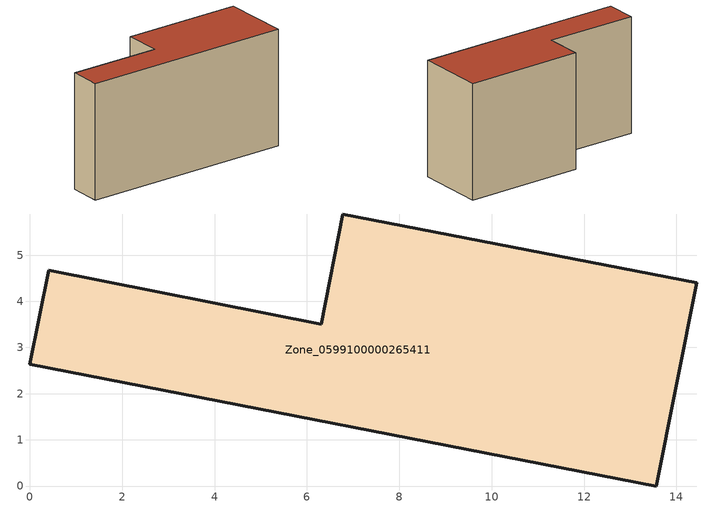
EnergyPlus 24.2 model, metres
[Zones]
Zone_0599100000265411
 floor ground (C_G): 13.56,0 0,2.64 0.41,4.67 6.31,3.5 6.78,5.89 14.44,4.4 z0
 wall outside (C_F): 6.31,3.5 0.41,4.67 0,2.64 13.56,0 14.44,4.4 6.78,5.89 6.31,3.5 z0:7.6
 roof outside (C_R): 14.44,4.4 6.78,5.89 6.31,3.5 0.41,4.67 0,2.64 13.56,0 z7.6
[BUILDING]
Pand.0599100000265411: North Axis=0; Terrain=City; Loads Convergence Tolerance Value=0.04; Temperature Convergence Tolerance Value=0.4; Solar Distribution=FullExterior; Maximum Number of Warmup Days=25; Minimum Number of Warmup Days=1
[Site:Location]
Rotterdam.The.Hague.AP_ZH_NLD Design_Conditions: Latitude=51.96; Longitude=4.45; Time Zone=1; Elevation=-4.5
[SITE:GROUNDTEMPERATURE:BUILDINGSURFACE]
18, 18, 18, 18, 18, 18, 18, 18, 18, 18, 18, 18
[MATERIAL] Thermal Absorptance=0.9; Solar Absorptance=0.7; Visible Absorptance=0.7
Name | Roughness | Thickness | Conductivity | Density | Specific Heat
G.TI.1946 | MediumSmooth | 0.15 | 1 | 540 | 1210
F.TI.1946 | Rough | 0.3 | 0.857143 | 1920 | 840
R.TI.1946 | MediumRough | 0.2 | 0.1 | 1500 | 1000
[CONSTRUCTION]
C_G: G.TI.1946
C_F: F.TI.1946
C_R: R.TI.1946
[ZONE]
Zone_0599100000265411: Type=1; Multiplier=1; Ceiling Height=Autocalculate; Volume=Autocalculate; Floor Area=autocalculate; Part of Total Floor Area=Yes
[ZONEINFILTRATION:DESIGNFLOWRATE]
Infil_Zone_0599100000265411: Zone or ZoneList or Space or SpaceList=Zone_0599100000265411; Schedule=AlwaysOn; Design Flow Rate Calculation Method=Flow/Area; Flow Rate per Floor Area=0.003; Constant Term Coefficient=1; Temperature Term Coefficient=0; Velocity Term Coefficient=0; Velocity Squared Term Coefficient=0
[HVACTEMPLATE:ZONE:IDEALLOADSAIRSYSTEM]
Zone_0599100000265411: Maximum Heating Supply Air Temperature=50; Minimum Cooling Supply Air Temperature=13; Maximum Heating Supply Air Humidity Ratio=0.0156; Minimum Cooling Supply Air Humidity Ratio=0.0077; Heating Limit=NoLimit; Cooling Limit=NoLimit; Dehumidification Control Type=ConstantSensibleHeatRatio; Cooling Sensible Heat Ratio=0.7; Dehumidification Setpoint=60; Humidification Control Type=None; Humidification Setpoint=30; Outdoor Air Method=None; Outdoor Air Flow Rate per Person=0.00944; Outdoor Air Flow Rate per Zone Floor Area=0; Outdoor Air Flow Rate per Zone=0; Demand Controlled Ventilation Type=None; Outdoor Air Economizer Type=NoEconomizer; Heat Recovery Type=None; Sensible Heat Recovery Effectiveness=0.7; Latent Heat Recovery Effectiveness=0.65
[ZONECONTROL:THERMOSTAT]
ThermostatControl_Zone_0599100000265411: Zone or ZoneList=Zone_0599100000265411; Control Type Schedule=DualSetpointControlType; Control 1=Thermostat_Zone_0599100000265411; Temperature Difference Between Cutout And Setpoint=0
[THERMOSTATSETPOINT:DUALSETPOINT]
Thermostat_Zone_0599100000265411: Heating Setpoint Temperature Schedule=HeatingSetpoint_Zone_0599100000265411; Cooling Setpoint Temperature Schedule=CoolingSetpoint_Zone_0599100000265411
[SCHEDULE:COMPACT]
HeatingSetpoint_Zone_0599100000265411: Through: 12/31, For: AllDays, Until: 24:00, 21
CoolingSetpoint_Zone_0599100000265411: Through: 12/31, For: AllDays, Until: 24:00, 24
DualSetpointControlType: Through: 12/31, For: AllDays, Until: 24:00, 4
AlwaysOn: Through: 12/31, For: AllDays, Until: 24:00, 1
